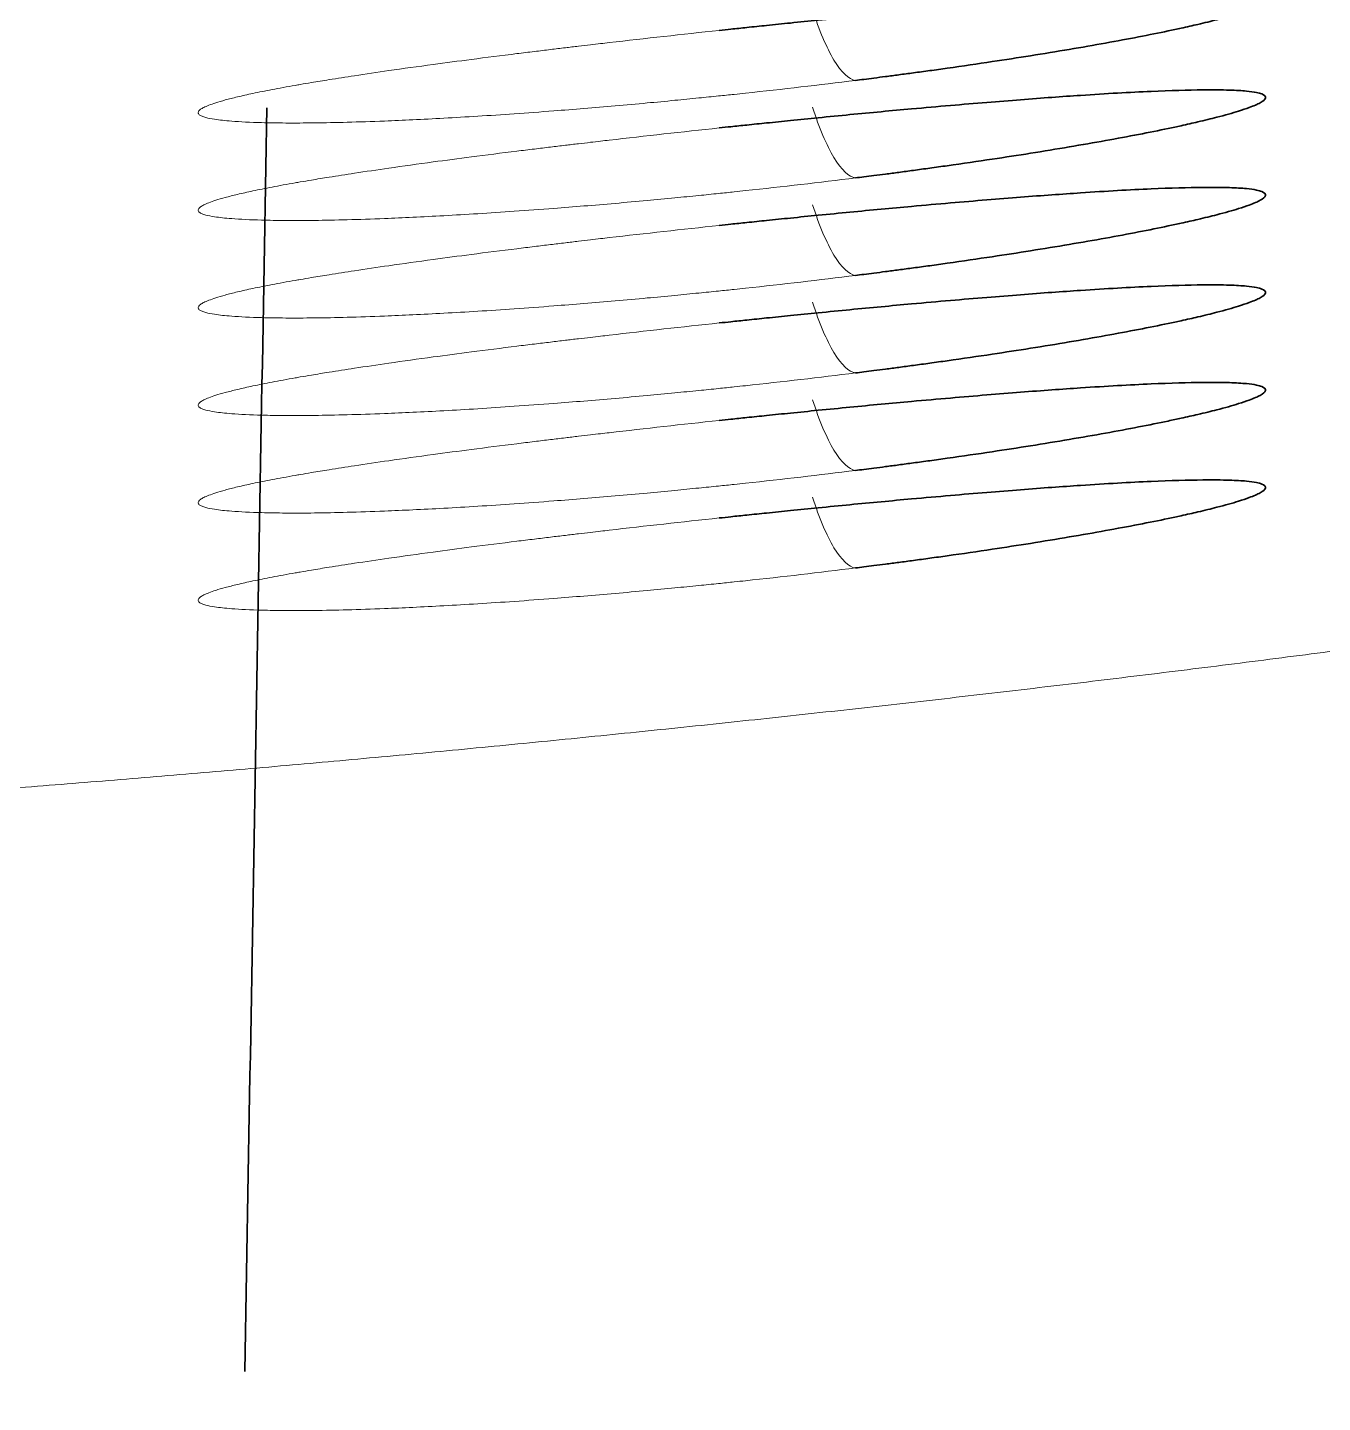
# Model space of a CAD drawing. Header units: inches. Extents: x -1096 to 3103, y -191 to 3207.
# Drawn here: x 1775.266 to 1778.306, y 3175.33 to 3178.558 of the extents above; entities that cross this region are included whole.
import ezdxf

# ---------------------------------------------------------------- set-up
doc = ezdxf.new("R2010")
doc.units = ezdxf.units.IN

msp = doc.modelspace()

# ---------------------------------------------------------------- linework, layer by layer
at = {"lineweight": 35}
for points in [[(1777.2097, 3178.4338), (1777.2162, 3178.4346), (1777.2306, 3178.4364), (1777.2542, 3178.4394), (1777.2815, 3178.443), (1777.3126, 3178.4471), (1777.3472, 3178.4517), (1777.3853, 3178.4569), (1777.4479, 3178.4656), (1777.5279, 3178.4773), (1777.6236, 3178.492), (1777.7126, 3178.5066), (1777.7976, 3178.5215), (1777.8753, 3178.536), (1777.933, 3178.5476), (1777.9785, 3178.5573), (1778.0179, 3178.5662), (1778.0654, 3178.5779), (1778.1054, 3178.5891), (1778.139, 3178.6005), (1778.1632, 3178.611), (1778.1757, 3178.6221), (1778.1689, 3178.6297), (1778.1506, 3178.6347), (1778.1272, 3178.638), (1778.0871, 3178.6404), (1778.0176, 3178.641), (1777.9058, 3178.6377), (1777.7785, 3178.6305), (1777.6706, 3178.623), (1777.5972, 3178.6175), (1777.5176, 3178.6112), (1777.4321, 3178.6039), (1777.3489, 3178.5966), (1777.27, 3178.5893), (1777.1967, 3178.5824), (1777.1255, 3178.5754), (1777.0601, 3178.5689), (1777.0043, 3178.5632), (1776.9578, 3178.5583), (1776.9206, 3178.5544), (1776.8989, 3178.5521), (1776.8897, 3178.5512)], [(1777.2097, 3178.2049), (1777.2162, 3178.2057), (1777.2306, 3178.2075), (1777.2542, 3178.2105), (1777.2815, 3178.214), (1777.3126, 3178.2181), (1777.3472, 3178.2228), (1777.3853, 3178.2279), (1777.4479, 3178.2367), (1777.5279, 3178.2483), (1777.6236, 3178.2631), (1777.7126, 3178.2777), (1777.7976, 3178.2925), (1777.8753, 3178.307), (1777.933, 3178.3187), (1777.9785, 3178.3284), (1778.0179, 3178.3373), (1778.0654, 3178.3489), (1778.1054, 3178.3602), (1778.139, 3178.3715), (1778.1632, 3178.3821), (1778.1757, 3178.3931), (1778.1689, 3178.4007), (1778.1506, 3178.4058), (1778.1272, 3178.4091), (1778.0871, 3178.4115), (1778.0176, 3178.4121), (1777.9058, 3178.4088), (1777.7785, 3178.4016), (1777.6706, 3178.3941), (1777.5972, 3178.3886), (1777.5176, 3178.3822), (1777.4321, 3178.375), (1777.3489, 3178.3677), (1777.27, 3178.3604), (1777.1967, 3178.3535), (1777.1255, 3178.3465), (1777.0601, 3178.3399), (1777.0043, 3178.3342), (1776.9578, 3178.3294), (1776.9206, 3178.3255), (1776.8989, 3178.3232), (1776.8897, 3178.3222)], [(1777.2097, 3177.9759), (1777.2162, 3177.9768), (1777.2306, 3177.9786), (1777.2542, 3177.9816), (1777.2815, 3177.9851), (1777.3126, 3177.9892), (1777.3472, 3177.9938), (1777.3853, 3177.999), (1777.4479, 3178.0077), (1777.5279, 3178.0194), (1777.6236, 3178.0342), (1777.7126, 3178.0488), (1777.7976, 3178.0636), (1777.8753, 3178.0781), (1777.933, 3178.0897), (1777.9785, 3178.0995), (1778.0179, 3178.1083), (1778.0654, 3178.12), (1778.1054, 3178.1312), (1778.139, 3178.1426), (1778.1632, 3178.1532), (1778.1757, 3178.1642), (1778.1689, 3178.1718), (1778.1506, 3178.1769), (1778.1272, 3178.1802), (1778.0871, 3178.1825), (1778.0176, 3178.1831), (1777.9058, 3178.1799), (1777.7785, 3178.1727), (1777.6706, 3178.1651), (1777.5972, 3178.1597), (1777.5176, 3178.1533), (1777.4321, 3178.1461), (1777.3489, 3178.1387), (1777.27, 3178.1315), (1777.1967, 3178.1245), (1777.1255, 3178.1176), (1777.0601, 3178.111), (1777.0043, 3178.1053), (1776.9578, 3178.1005), (1776.9206, 3178.0966), (1776.8989, 3178.0943), (1776.8897, 3178.0933)], [(1777.2097, 3177.747), (1777.2162, 3177.7478), (1777.2306, 3177.7497), (1777.2542, 3177.7526), (1777.2815, 3177.7562), (1777.3126, 3177.7603), (1777.3472, 3177.7649), (1777.3853, 3177.7701), (1777.4479, 3177.7788), (1777.5279, 3177.7905), (1777.6236, 3177.8052), (1777.7126, 3177.8198), (1777.7976, 3177.8347), (1777.8753, 3177.8492), (1777.933, 3177.8608), (1777.9785, 3177.8705), (1778.0179, 3177.8794), (1778.0654, 3177.8911), (1778.1054, 3177.9023), (1778.139, 3177.9137), (1778.1632, 3177.9242), (1778.1757, 3177.9353), (1778.1689, 3177.9429), (1778.1506, 3177.9479), (1778.1272, 3177.9512), (1778.0871, 3177.9536), (1778.0176, 3177.9542), (1777.9058, 3177.9509), (1777.7785, 3177.9437), (1777.6706, 3177.9362), (1777.5972, 3177.9307), (1777.5176, 3177.9244), (1777.4321, 3177.9172), (1777.3489, 3177.9098), (1777.27, 3177.9025), (1777.1967, 3177.8956), (1777.1255, 3177.8886), (1777.0601, 3177.8821), (1777.0043, 3177.8764), (1776.9578, 3177.8715), (1776.9206, 3177.8676), (1776.8989, 3177.8653), (1776.8897, 3177.8644)], [(1777.2097, 3177.5181), (1777.2162, 3177.5189), (1777.2306, 3177.5207), (1777.2542, 3177.5237), (1777.2815, 3177.5272), (1777.3126, 3177.5313), (1777.3472, 3177.536), (1777.3853, 3177.5412), (1777.4479, 3177.5499), (1777.5279, 3177.5615), (1777.6236, 3177.5763), (1777.7126, 3177.5909), (1777.7976, 3177.6057), (1777.8753, 3177.6202), (1777.933, 3177.6319), (1777.9785, 3177.6416), (1778.0179, 3177.6505), (1778.0654, 3177.6621), (1778.1054, 3177.6734), (1778.139, 3177.6847), (1778.1632, 3177.6953), (1778.1757, 3177.7063), (1778.1689, 3177.714), (1778.1506, 3177.719), (1778.1272, 3177.7223), (1778.0871, 3177.7247), (1778.0176, 3177.7253), (1777.9058, 3177.722), (1777.7785, 3177.7148), (1777.6706, 3177.7073), (1777.5972, 3177.7018), (1777.5176, 3177.6954), (1777.4321, 3177.6882), (1777.3489, 3177.6809), (1777.27, 3177.6736), (1777.1967, 3177.6667), (1777.1255, 3177.6597), (1777.0601, 3177.6531), (1777.0043, 3177.6474), (1776.9578, 3177.6426), (1776.9206, 3177.6387), (1776.8989, 3177.6364), (1776.8897, 3177.6354)], [(1777.2097, 3177.2891), (1777.2162, 3177.29), (1777.2306, 3177.2918), (1777.2542, 3177.2948), (1777.2815, 3177.2983), (1777.3126, 3177.3024), (1777.3472, 3177.307), (1777.3853, 3177.3122), (1777.4479, 3177.3209), (1777.5279, 3177.3326), (1777.6236, 3177.3474), (1777.7126, 3177.362), (1777.7976, 3177.3768), (1777.8753, 3177.3913), (1777.933, 3177.4029), (1777.9785, 3177.4127), (1778.0179, 3177.4216), (1778.0654, 3177.4332), (1778.1054, 3177.4444), (1778.139, 3177.4558), (1778.1632, 3177.4664), (1778.1757, 3177.4774), (1778.1689, 3177.485), (1778.1506, 3177.4901), (1778.1272, 3177.4934), (1778.0871, 3177.4957), (1778.0176, 3177.4963), (1777.9058, 3177.4931), (1777.7785, 3177.4859), (1777.6706, 3177.4784), (1777.5972, 3177.4729), (1777.5176, 3177.4665), (1777.4321, 3177.4593), (1777.3489, 3177.4519), (1777.27, 3177.4447), (1777.1967, 3177.4377), (1777.1255, 3177.4308), (1777.0601, 3177.4242), (1777.0043, 3177.4185), (1776.9578, 3177.4137), (1776.9206, 3177.4098), (1776.8989, 3177.4075), (1776.8897, 3177.4065)]]:
    msp.add_open_spline(points, degree=3, knots=[0, 0, 0, 0, 0.005516, 0.01215, 0.0199, 0.028767, 0.038748, 0.049839, 0.062036, 0.094143, 0.122701, 0.153762, 0.184779, 0.215748, 0.246673, 0.261603, 0.282411, 0.309111, 0.347406, 0.37165, 0.407578, 0.449462, 0.497236, 0.519574, 0.547992, 0.582517, 0.623199, 0.683878, 0.749073, 0.772572, 0.796908, 0.82207, 0.848049, 0.874824, 0.895222, 0.915813, 0.936602, 0.954405, 0.969645, 0.982324, 0.992443, 1, 1, 1, 1], dxfattribs=at)
at = {"lineweight": 13}
for points, knots in [([(1777.2097, 3178.4338), (1777.1943, 3178.4362), (1777.1596, 3178.468), (1777.1244, 3178.5517), (1777.1089, 3178.5999)], [0, 0, 0, 0, 0.504102, 1, 1, 1, 1]), ([(1755.4167, 3178.5534), (1755.457, 3178.5429), (1755.5376, 3178.5218), (1755.6585, 3178.4904), (1755.7795, 3178.4594), (1755.9005, 3178.4285), (1756.0215, 3178.398), (1756.1427, 3178.3677), (1756.2638, 3178.3376), (1756.385, 3178.3078), (1756.5063, 3178.2783), (1756.6276, 3178.249), (1756.749, 3178.22), (1756.8704, 3178.1912), (1756.9918, 3178.1627), (1757.1133, 3178.1345), (1757.2348, 3178.1065), (1757.3564, 3178.0787), (1757.478, 3178.0512), (1757.5997, 3178.024), (1757.7214, 3177.997), (1757.8431, 3177.9703), (1757.9649, 3177.9439), (1758.0867, 3177.9177), (1758.2086, 3177.8917), (1758.3305, 3177.866), (1758.4524, 3177.8406), (1758.5744, 3177.8154), (1758.6964, 3177.7905), (1758.8185, 3177.7659), (1758.9406, 3177.7415), (1759.0627, 3177.7173), (1759.1848, 3177.6934), (1759.307, 3177.6698), (1759.4293, 3177.6464), (1759.5515, 3177.6233), (1759.6738, 3177.6004), (1759.7961, 3177.5778), (1759.9185, 3177.5555), (1760.0409, 3177.5334), (1760.1633, 3177.5116), (1760.2858, 3177.49), (1760.4082, 3177.4687), (1760.5307, 3177.4476), (1760.6533, 3177.4268), (1760.7758, 3177.4063), (1760.8984, 3177.386), (1761.0211, 3177.3659), (1761.1437, 3177.3462), (1761.2664, 3177.3266), (1761.3891, 3177.3074), (1761.5118, 3177.2884), (1761.6345, 3177.2696), (1761.7573, 3177.2511), (1761.8801, 3177.2329), (1762.0029, 3177.2149), (1762.1257, 3177.1972), (1762.2486, 3177.1797), (1762.3715, 3177.1625), (1762.4944, 3177.1456), (1762.6173, 3177.1289), (1762.7402, 3177.1124), (1762.8632, 3177.0963), (1762.9862, 3177.0803), (1763.1092, 3177.0647), (1763.2322, 3177.0493), (1763.3552, 3177.0341), (1763.4783, 3177.0192), (1763.6013, 3177.0046), (1763.7244, 3176.9902), (1763.8475, 3176.9761), (1763.9706, 3176.9622), (1764.0937, 3176.9486), (1764.2168, 3176.9352), (1764.34, 3176.9221), (1764.4631, 3176.9093), (1764.5863, 3176.8967), (1764.7095, 3176.8844), (1764.8327, 3176.8723), (1764.9559, 3176.8605), (1765.0791, 3176.8489), (1765.2023, 3176.8376), (1765.3255, 3176.8266), (1765.4488, 3176.8158), (1765.572, 3176.8052), (1765.6952, 3176.795), (1765.8185, 3176.7849), (1765.9417, 3176.7752), (1766.065, 3176.7657), (1766.1883, 3176.7564), (1766.3116, 3176.7474), (1766.4348, 3176.7387), (1766.5581, 3176.7302), (1766.6814, 3176.7219), (1766.8047, 3176.714), (1766.928, 3176.7062), (1767.0512, 3176.6988), (1767.1745, 3176.6916), (1767.2978, 3176.6846), (1767.4211, 3176.6779), (1767.5444, 3176.6715), (1767.6677, 3176.6653), (1767.7909, 3176.6593), (1767.9142, 3176.6536), (1768.0375, 3176.6482), (1768.1607, 3176.6431), (1768.284, 3176.6381), (1768.4073, 3176.6335), (1768.5305, 3176.6291), (1768.6538, 3176.6249), (1768.777, 3176.621), (1768.9002, 3176.6174), (1769.0235, 3176.614), (1769.1467, 3176.6109), (1769.2699, 3176.608), (1769.3931, 3176.6054), (1769.5163, 3176.603), (1769.6395, 3176.6009), (1769.7626, 3176.599), (1769.8858, 3176.5974), (1770.0421, 3176.5957), (1770.2317, 3176.5941), (1770.4544, 3176.5931), (1770.6772, 3176.593), (1770.9001, 3176.5937), (1771.1229, 3176.5952), (1771.3458, 3176.5975), (1771.5687, 3176.6007), (1771.7916, 3176.6047), (1772.0146, 3176.6095), (1772.2376, 3176.6152), (1772.4605, 3176.6217), (1772.6835, 3176.629), (1772.9065, 3176.6372), (1773.1295, 3176.6462), (1773.3525, 3176.656), (1773.5755, 3176.6667), (1773.7985, 3176.6782), (1774.0214, 3176.6905), (1774.2444, 3176.7037), (1774.4673, 3176.7177), (1774.6902, 3176.7326), (1774.9132, 3176.7482), (1775.136, 3176.7647), (1775.3589, 3176.7821), (1775.5817, 3176.8003), (1775.8045, 3176.8193), (1776.0272, 3176.8391), (1776.2499, 3176.8598), (1776.4726, 3176.8813), (1776.6952, 3176.9037), (1776.9177, 3176.9269), (1777.1403, 3176.9509), (1777.3627, 3176.9758), (1777.5851, 3177.0015), (1777.8074, 3177.028), (1778.0297, 3177.0554), (1778.2519, 3177.0836), (1778.474, 3177.1126), (1778.696, 3177.1425), (1778.918, 3177.1732), (1779.1399, 3177.2048), (1779.3617, 3177.2372), (1779.5834, 3177.2704), (1779.805, 3177.3045), (1780.0266, 3177.3394), (1780.248, 3177.3751), (1780.4693, 3177.4117), (1780.6906, 3177.4491), (1780.9117, 3177.4873), (1781.1327, 3177.5264), (1781.3536, 3177.5663), (1781.5744, 3177.6071), (1781.795, 3177.6486), (1782.0156, 3177.6911), (1782.236, 3177.7343), (1782.4563, 3177.7784), (1782.6764, 3177.8233), (1782.8964, 3177.8691), (1783.1163, 3177.9156), (1783.3361, 3177.9631), (1783.5557, 3178.0113), (1783.7751, 3178.0604), (1783.9944, 3178.1103), (1784.2135, 3178.1611), (1784.4325, 3178.2126), (1784.5784, 3178.2476), (1784.6513, 3178.2652)], [0, 0, 0, 0, 0.00423, 0.00846, 0.012689, 0.016917, 0.021145, 0.025372, 0.029599, 0.033826, 0.038052, 0.042277, 0.046502, 0.050726, 0.05495, 0.059173, 0.063396, 0.067618, 0.07184, 0.076061, 0.080282, 0.084502, 0.088722, 0.092941, 0.097159, 0.101377, 0.105595, 0.109812, 0.114028, 0.118244, 0.12246, 0.126675, 0.130889, 0.135103, 0.139317, 0.14353, 0.147742, 0.151954, 0.156165, 0.160376, 0.164586, 0.168796, 0.173005, 0.177214, 0.181422, 0.18563, 0.189837, 0.194044, 0.19825, 0.202456, 0.206661, 0.210866, 0.21507, 0.219274, 0.223477, 0.227679, 0.231881, 0.236083, 0.240284, 0.244485, 0.248685, 0.252884, 0.257083, 0.261282, 0.26548, 0.269677, 0.273874, 0.278071, 0.282267, 0.286462, 0.290657, 0.294851, 0.299045, 0.303239, 0.307432, 0.311624, 0.315816, 0.320007, 0.324198, 0.328388, 0.332578, 0.336768, 0.340957, 0.345145, 0.349333, 0.35352, 0.357707, 0.361893, 0.366079, 0.370264, 0.374449, 0.378633, 0.382817, 0.387, 0.391183, 0.395365, 0.399547, 0.403728, 0.407909, 0.412089, 0.416269, 0.420448, 0.424627, 0.428805, 0.432983, 0.43716, 0.441337, 0.445513, 0.449689, 0.453864, 0.458039, 0.462213, 0.466387, 0.47056, 0.474733, 0.478905, 0.483077, 0.487248, 0.491419, 0.495589, 0.499758, 0.507299, 0.514841, 0.522385, 0.529929, 0.537475, 0.545021, 0.552569, 0.560118, 0.567668, 0.57522, 0.582772, 0.590326, 0.597881, 0.605437, 0.612994, 0.620553, 0.628112, 0.635673, 0.643235, 0.650798, 0.658362, 0.665928, 0.673495, 0.681062, 0.688632, 0.696202, 0.703773, 0.711346, 0.71892, 0.726495, 0.734071, 0.741648, 0.749227, 0.756807, 0.764388, 0.77197, 0.779553, 0.787138, 0.794724, 0.802311, 0.809899, 0.817488, 0.825079, 0.832671, 0.840264, 0.847858, 0.855454, 0.86305, 0.870648, 0.878247, 0.885848, 0.893449, 0.901052, 0.908656, 0.916261, 0.923868, 0.931476, 0.939084, 0.946695, 0.954306, 0.961919, 0.969532, 0.977147, 0.984764, 0.992381, 1, 1, 1, 1]), ([(1776.6317, 3178.5225), (1776.6249, 3178.5217), (1776.6101, 3178.52), (1776.5862, 3178.5172), (1776.5585, 3178.514), (1776.5273, 3178.5103), (1776.4925, 3178.5061), (1776.4545, 3178.5015), (1776.3917, 3178.4938), (1776.3113, 3178.4836), (1776.2105, 3178.4703), (1776.1186, 3178.4575), (1776.0381, 3178.4456), (1775.9784, 3178.4363), (1775.9368, 3178.4295), (1775.9107, 3178.4251), (1775.8788, 3178.4195), (1775.8398, 3178.4124), (1775.7951, 3178.4034), (1775.7587, 3178.3952), (1775.7299, 3178.3879), (1775.7077, 3178.3814), (1775.6912, 3178.3756), (1775.6796, 3178.3705), (1775.672, 3178.366), (1775.6678, 3178.3621), (1775.6663, 3178.3587), (1775.6669, 3178.3558), (1775.669, 3178.3534), (1775.672, 3178.3513), (1775.6769, 3178.3491), (1775.6862, 3178.346), (1775.7066, 3178.3419), (1775.7469, 3178.3375), (1775.8042, 3178.3347), (1775.8717, 3178.3336), (1775.9388, 3178.3339), (1776.0161, 3178.3354), (1776.0944, 3178.338), (1776.171, 3178.3413), (1776.2438, 3178.345), (1776.3233, 3178.3497), (1776.4094, 3178.3554), (1776.4931, 3178.3615), (1776.5723, 3178.3678), (1776.6455, 3178.374), (1776.7169, 3178.3804), (1776.7826, 3178.3867), (1776.8388, 3178.3922), (1776.8852, 3178.3969), (1776.9218, 3178.4007), (1776.9429, 3178.403), (1776.9518, 3178.4039)], [0, 0, 0, 0, 0.005677, 0.012431, 0.020264, 0.029172, 0.039157, 0.050215, 0.062343, 0.094666, 0.123243, 0.158827, 0.188477, 0.212202, 0.229972, 0.241753, 0.247536, 0.274585, 0.300234, 0.324459, 0.347244, 0.368595, 0.388537, 0.407085, 0.424248, 0.440028, 0.454426, 0.467443, 0.479082, 0.489344, 0.498229, 0.51496, 0.541471, 0.577807, 0.624039, 0.654254, 0.685303, 0.717162, 0.749801, 0.772926, 0.797012, 0.822074, 0.848133, 0.875207, 0.895532, 0.916068, 0.936809, 0.954801, 0.970119, 0.982761, 0.992723, 1, 1, 1, 1]), ([(1777.2097, 3178.2049), (1777.1943, 3178.2072), (1777.1596, 3178.239), (1777.1244, 3178.3228), (1777.1089, 3178.3709)], [0, 0, 0, 0, 0.504102, 1, 1, 1, 1]), ([(1776.6317, 3178.2936), (1776.6249, 3178.2928), (1776.6101, 3178.2911), (1776.5862, 3178.2883), (1776.5585, 3178.285), (1776.5273, 3178.2813), (1776.4925, 3178.2772), (1776.4545, 3178.2726), (1776.3917, 3178.2649), (1776.3113, 3178.2547), (1776.2105, 3178.2414), (1776.1186, 3178.2286), (1776.0381, 3178.2167), (1775.9784, 3178.2074), (1775.9368, 3178.2006), (1775.9107, 3178.1961), (1775.8788, 3178.1906), (1775.8398, 3178.1835), (1775.7951, 3178.1744), (1775.7587, 3178.1663), (1775.7299, 3178.159), (1775.7077, 3178.1524), (1775.6912, 3178.1466), (1775.6796, 3178.1415), (1775.672, 3178.1371), (1775.6678, 3178.1331), (1775.6663, 3178.1298), (1775.6669, 3178.1269), (1775.669, 3178.1245), (1775.672, 3178.1224), (1775.6769, 3178.1202), (1775.6862, 3178.1171), (1775.7066, 3178.113), (1775.7469, 3178.1086), (1775.8042, 3178.1058), (1775.8717, 3178.1047), (1775.9388, 3178.1049), (1776.0161, 3178.1064), (1776.0944, 3178.109), (1776.171, 3178.1124), (1776.2438, 3178.1161), (1776.3233, 3178.1208), (1776.4094, 3178.1265), (1776.4931, 3178.1326), (1776.5723, 3178.1389), (1776.6455, 3178.1451), (1776.7169, 3178.1515), (1776.7826, 3178.1577), (1776.8388, 3178.1632), (1776.8852, 3178.168), (1776.9218, 3178.1718), (1776.9429, 3178.174), (1776.9518, 3178.175)], [0, 0, 0, 0, 0.005677, 0.012431, 0.020264, 0.029172, 0.039157, 0.050215, 0.062343, 0.094666, 0.123243, 0.158827, 0.188477, 0.212202, 0.229972, 0.241753, 0.247536, 0.274585, 0.300234, 0.324459, 0.347244, 0.368595, 0.388537, 0.407085, 0.424248, 0.440028, 0.454426, 0.467443, 0.479082, 0.489344, 0.498229, 0.51496, 0.541471, 0.577807, 0.624039, 0.654254, 0.685303, 0.717162, 0.749801, 0.772926, 0.797012, 0.822074, 0.848133, 0.875207, 0.895532, 0.916068, 0.936809, 0.954801, 0.970119, 0.982761, 0.992723, 1, 1, 1, 1]), ([(1775.5503, 3155.1674), (1775.5637, 3155.2142), (1775.5902, 3155.3062), (1775.6293, 3155.442), (1775.6672, 3155.5732), (1775.7038, 3155.7001), (1775.7393, 3155.8226), (1775.7735, 3155.9408), (1775.8065, 3156.0548), (1775.8384, 3156.1646), (1775.869, 3156.2702), (1775.8985, 3156.3718), (1775.9268, 3156.4695), (1775.954, 3156.5631), (1775.98, 3156.6528), (1776.0048, 3156.7387), (1776.0285, 3156.8207), (1776.0511, 3156.899), (1776.0725, 3156.9735), (1776.0928, 3157.0443), (1776.112, 3157.1115), (1776.1437, 3157.2228), (1776.1882, 3157.3804), (1776.2461, 3157.5862), (1776.3043, 3157.7941), (1776.3628, 3158.004), (1776.4216, 3158.2159), (1776.4807, 3158.4297), (1776.5401, 3158.6452), (1776.5998, 3158.8624), (1776.6598, 3159.0812), (1776.7416, 3159.3802), (1776.8508, 3159.7812), (1776.9929, 3160.3038), (1777.1526, 3160.8872), (1777.3293, 3161.5255), (1777.5222, 3162.2123), (1777.7311, 3162.9412), (1777.9283, 3163.6132), (1778.1045, 3164.1997), (1778.2508, 3164.6762), (1778.387, 3165.111), (1778.5134, 3165.507), (1778.63, 3165.8666), (1778.7372, 3166.1918), (1778.835, 3166.4843), (1778.9236, 3166.7459), (1779.0032, 3166.9779), (1779.0738, 3167.1814), (1779.1355, 3167.3575), (1779.1884, 3167.5072), (1779.2325, 3167.6312), (1779.2679, 3167.73), (1779.2946, 3167.8043), (1779.332, 3167.9075), (1779.3836, 3168.0486), (1779.4529, 3168.2361), (1779.5239, 3168.426), (1779.5966, 3168.6182), (1779.6711, 3168.8125), (1779.7472, 3169.0088), (1779.825, 3169.207), (1779.9045, 3169.4068), (1779.9856, 3169.6083), (1780.1161, 3169.9283), (1780.2842, 3170.3306), (1780.4777, 3170.7798), (1780.6359, 3171.1375), (1780.7593, 3171.4109), (1780.8733, 3171.6601), (1780.9875, 3171.9066), (1781.1112, 3172.1698), (1781.2291, 3172.4169), (1781.3413, 3172.6489), (1781.4477, 3172.8664), (1781.5484, 3173.0701), (1781.7004, 3173.3744), (1781.8993, 3173.7664), (1782.1379, 3174.227), (1782.3355, 3174.6018), (1782.4984, 3174.9063), (1782.6323, 3175.1531), (1782.7622, 3175.3893), (1782.8883, 3175.6153), (1783.0105, 3175.8312), (1783.1291, 3176.0375), (1783.244, 3176.2343), (1783.3553, 3176.422), (1783.4386, 3176.5603), (1783.497, 3176.6559), (1783.5319, 3176.7127), (1783.5664, 3176.7684), (1783.6004, 3176.823), (1783.6341, 3176.8765), (1783.6673, 3176.929), (1783.7, 3176.9804), (1783.7324, 3177.0307), (1783.7643, 3177.08), (1783.7958, 3177.1283), (1783.8269, 3177.1756), (1783.8575, 3177.2219), (1783.8877, 3177.2672), (1783.9176, 3177.3115), (1783.9469, 3177.3548), (1783.9759, 3177.3972), (1784.0045, 3177.4387), (1784.0326, 3177.4792), (1784.0603, 3177.5188), (1784.0876, 3177.5574), (1784.1145, 3177.5952), (1784.1409, 3177.6321), (1784.167, 3177.668), (1784.1926, 3177.7031), (1784.2178, 3177.7373), (1784.2426, 3177.7706), (1784.267, 3177.803), (1784.291, 3177.8346), (1784.3145, 3177.8653), (1784.3376, 3177.8952), (1784.3604, 3177.9243), (1784.3827, 3177.9525), (1784.4046, 3177.9799), (1784.4261, 3178.0065), (1784.4471, 3178.0323), (1784.4678, 3178.0574), (1784.488, 3178.0816), (1784.5078, 3178.105), (1784.5272, 3178.1277), (1784.5462, 3178.1496), (1784.5648, 3178.1708), (1784.5829, 3178.1912), (1784.6007, 3178.2109), (1784.618, 3178.2298), (1784.6349, 3178.2481), (1784.6458, 3178.2596), (1784.6512, 3178.2654)], [0, 0, 0, 0, 0.003959, 0.00779, 0.011495, 0.015075, 0.018533, 0.02187, 0.025088, 0.028188, 0.031172, 0.034042, 0.036799, 0.039443, 0.041978, 0.044403, 0.046719, 0.048929, 0.051033, 0.053031, 0.054926, 0.056718, 0.062458, 0.068261, 0.074124, 0.080043, 0.086017, 0.092043, 0.098119, 0.104243, 0.110411, 0.116622, 0.129537, 0.144338, 0.160883, 0.179024, 0.198607, 0.219473, 0.241468, 0.256491, 0.270303, 0.282981, 0.294592, 0.305193, 0.314835, 0.323558, 0.331397, 0.338383, 0.344543, 0.349897, 0.354465, 0.358261, 0.361297, 0.363582, 0.365125, 0.370855, 0.376695, 0.382644, 0.388702, 0.394865, 0.401135, 0.407509, 0.413989, 0.420572, 0.427261, 0.445626, 0.461035, 0.473607, 0.483418, 0.490511, 0.500901, 0.510875, 0.520445, 0.529621, 0.53841, 0.546819, 0.554851, 0.576926, 0.598484, 0.619602, 0.633301, 0.647084, 0.660974, 0.674992, 0.689159, 0.703494, 0.718015, 0.73274, 0.747691, 0.752758, 0.757842, 0.762943, 0.76806, 0.773196, 0.778349, 0.783519, 0.788709, 0.793916, 0.799142, 0.804386, 0.809649, 0.814931, 0.820231, 0.825551, 0.830888, 0.836245, 0.84162, 0.847013, 0.852426, 0.857858, 0.86331, 0.868781, 0.874272, 0.879783, 0.885314, 0.890865, 0.896437, 0.902028, 0.90764, 0.913272, 0.918923, 0.924595, 0.930286, 0.935996, 0.941725, 0.947474, 0.95324, 0.959026, 0.964829, 0.970649, 0.976487, 0.982341, 0.988212, 0.994098, 1, 1, 1, 1]), ([(1777.2097, 3177.9759), (1777.1943, 3177.9783), (1777.1596, 3178.0101), (1777.1244, 3178.0939), (1777.1089, 3178.142)], [0, 0, 0, 0, 0.504102, 1, 1, 1, 1]), ([(1776.6317, 3178.0647), (1776.6249, 3178.0639), (1776.6101, 3178.0622), (1776.5862, 3178.0594), (1776.5585, 3178.0561), (1776.5273, 3178.0524), (1776.4925, 3178.0483), (1776.4545, 3178.0436), (1776.3917, 3178.0359), (1776.3113, 3178.0258), (1776.2105, 3178.0124), (1776.1186, 3177.9996), (1776.0381, 3177.9877), (1775.9784, 3177.9785), (1775.9368, 3177.9716), (1775.9107, 3177.9672), (1775.8788, 3177.9617), (1775.8398, 3177.9545), (1775.7951, 3177.9455), (1775.7587, 3177.9374), (1775.7299, 3177.9301), (1775.7077, 3177.9235), (1775.6912, 3177.9177), (1775.6796, 3177.9126), (1775.672, 3177.9081), (1775.6678, 3177.9042), (1775.6663, 3177.9008), (1775.6669, 3177.898), (1775.669, 3177.8955), (1775.672, 3177.8935), (1775.6769, 3177.8912), (1775.6862, 3177.8881), (1775.7066, 3177.884), (1775.7469, 3177.8796), (1775.8042, 3177.8768), (1775.8717, 3177.8758), (1775.9388, 3177.876), (1776.0161, 3177.8775), (1776.0944, 3177.8801), (1776.171, 3177.8834), (1776.2438, 3177.8872), (1776.3233, 3177.8918), (1776.4094, 3177.8975), (1776.4931, 3177.9037), (1776.5723, 3177.91), (1776.6455, 3177.9162), (1776.7169, 3177.9226), (1776.7826, 3177.9288), (1776.8388, 3177.9343), (1776.8852, 3177.939), (1776.9218, 3177.9428), (1776.9429, 3177.9451), (1776.9518, 3177.946)], [0, 0, 0, 0, 0.005677, 0.012431, 0.020264, 0.029172, 0.039157, 0.050215, 0.062343, 0.094666, 0.123243, 0.158827, 0.188477, 0.212202, 0.229972, 0.241753, 0.247536, 0.274585, 0.300234, 0.324459, 0.347244, 0.368595, 0.388537, 0.407085, 0.424248, 0.440028, 0.454426, 0.467443, 0.479082, 0.489344, 0.498229, 0.51496, 0.541471, 0.577807, 0.624039, 0.654254, 0.685303, 0.717162, 0.749801, 0.772926, 0.797012, 0.822074, 0.848133, 0.875207, 0.895532, 0.916068, 0.936809, 0.954801, 0.970119, 0.982761, 0.992723, 1, 1, 1, 1]), ([(1777.2097, 3177.747), (1777.1943, 3177.7494), (1777.1596, 3177.7812), (1777.1244, 3177.8649), (1777.1089, 3177.9131)], [0, 0, 0, 0, 0.504102, 1, 1, 1, 1]), ([(1776.6317, 3177.8357), (1776.6249, 3177.8349), (1776.6101, 3177.8332), (1776.5862, 3177.8304), (1776.5585, 3177.8272), (1776.5273, 3177.8235), (1776.4925, 3177.8193), (1776.4545, 3177.8147), (1776.3917, 3177.807), (1776.3113, 3177.7968), (1776.2105, 3177.7835), (1776.1186, 3177.7707), (1776.0381, 3177.7588), (1775.9784, 3177.7495), (1775.9368, 3177.7427), (1775.9107, 3177.7383), (1775.8788, 3177.7327), (1775.8398, 3177.7256), (1775.7951, 3177.7166), (1775.7587, 3177.7084), (1775.7299, 3177.7011), (1775.7077, 3177.6946), (1775.6912, 3177.6888), (1775.6796, 3177.6837), (1775.672, 3177.6792), (1775.6678, 3177.6753), (1775.6663, 3177.6719), (1775.6669, 3177.669), (1775.669, 3177.6666), (1775.672, 3177.6646), (1775.6769, 3177.6623), (1775.6862, 3177.6592), (1775.7066, 3177.6551), (1775.7469, 3177.6507), (1775.8042, 3177.6479), (1775.8717, 3177.6468), (1775.9388, 3177.6471), (1776.0161, 3177.6486), (1776.0944, 3177.6512), (1776.171, 3177.6545), (1776.2438, 3177.6582), (1776.3233, 3177.6629), (1776.4094, 3177.6686), (1776.4931, 3177.6747), (1776.5723, 3177.681), (1776.6455, 3177.6872), (1776.7169, 3177.6937), (1776.7826, 3177.6999), (1776.8388, 3177.7054), (1776.8852, 3177.7101), (1776.9218, 3177.7139), (1776.9429, 3177.7162), (1776.9518, 3177.7171)], [0, 0, 0, 0, 0.005677, 0.012431, 0.020264, 0.029172, 0.039157, 0.050215, 0.062343, 0.094666, 0.123243, 0.158827, 0.188477, 0.212202, 0.229972, 0.241753, 0.247536, 0.274585, 0.300234, 0.324459, 0.347244, 0.368595, 0.388537, 0.407085, 0.424248, 0.440028, 0.454426, 0.467443, 0.479082, 0.489344, 0.498229, 0.51496, 0.541471, 0.577807, 0.624039, 0.654254, 0.685303, 0.717162, 0.749801, 0.772926, 0.797012, 0.822074, 0.848133, 0.875207, 0.895532, 0.916068, 0.936809, 0.954801, 0.970119, 0.982761, 0.992723, 1, 1, 1, 1]), ([(1777.2097, 3177.5181), (1777.1943, 3177.5204), (1777.1596, 3177.5522), (1777.1244, 3177.636), (1777.1089, 3177.6842)], [0, 0, 0, 0, 0.504102, 1, 1, 1, 1]), ([(1776.6317, 3177.6068), (1776.6249, 3177.606), (1776.6101, 3177.6043), (1776.5862, 3177.6015), (1776.5585, 3177.5982), (1776.5273, 3177.5945), (1776.4925, 3177.5904), (1776.4545, 3177.5858), (1776.3917, 3177.5781), (1776.3113, 3177.5679), (1776.2105, 3177.5546), (1776.1186, 3177.5418), (1776.0381, 3177.5299), (1775.9784, 3177.5206), (1775.9368, 3177.5138), (1775.9107, 3177.5093), (1775.8788, 3177.5038), (1775.8398, 3177.4967), (1775.7951, 3177.4877), (1775.7587, 3177.4795), (1775.7299, 3177.4722), (1775.7077, 3177.4657), (1775.6912, 3177.4599), (1775.6796, 3177.4547), (1775.672, 3177.4503), (1775.6678, 3177.4464), (1775.6663, 3177.443), (1775.6669, 3177.4401), (1775.669, 3177.4377), (1775.672, 3177.4356), (1775.6769, 3177.4334), (1775.6862, 3177.4303), (1775.7066, 3177.4262), (1775.7469, 3177.4218), (1775.8042, 3177.419), (1775.8717, 3177.4179), (1775.9388, 3177.4181), (1776.0161, 3177.4196), (1776.0944, 3177.4222), (1776.171, 3177.4256), (1776.2438, 3177.4293), (1776.3233, 3177.434), (1776.4094, 3177.4397), (1776.4931, 3177.4458), (1776.5723, 3177.4521), (1776.6455, 3177.4583), (1776.7169, 3177.4647), (1776.7826, 3177.4709), (1776.8388, 3177.4765), (1776.8852, 3177.4812), (1776.9218, 3177.485), (1776.9429, 3177.4872), (1776.9518, 3177.4882)], [0, 0, 0, 0, 0.005677, 0.012431, 0.020264, 0.029172, 0.039157, 0.050215, 0.062343, 0.094666, 0.123243, 0.158827, 0.188477, 0.212202, 0.229972, 0.241753, 0.247536, 0.274585, 0.300234, 0.324459, 0.347244, 0.368595, 0.388537, 0.407085, 0.424248, 0.440028, 0.454426, 0.467443, 0.479082, 0.489344, 0.498229, 0.51496, 0.541471, 0.577807, 0.624039, 0.654254, 0.685303, 0.717162, 0.749801, 0.772926, 0.797012, 0.822074, 0.848133, 0.875207, 0.895532, 0.916068, 0.936809, 0.954801, 0.970119, 0.982761, 0.992723, 1, 1, 1, 1]), ([(1777.2097, 3177.2891), (1777.1943, 3177.2915), (1777.1596, 3177.3233), (1777.1244, 3177.4071), (1777.1089, 3177.4552)], [0, 0, 0, 0, 0.504102, 1, 1, 1, 1]), ([(1776.6317, 3177.3779), (1776.6249, 3177.3771), (1776.6101, 3177.3754), (1776.5862, 3177.3726), (1776.5585, 3177.3693), (1776.5273, 3177.3656), (1776.4925, 3177.3615), (1776.4545, 3177.3568), (1776.3917, 3177.3491), (1776.3113, 3177.339), (1776.2105, 3177.3256), (1776.1186, 3177.3128), (1776.0381, 3177.3009), (1775.9784, 3177.2917), (1775.9368, 3177.2848), (1775.9107, 3177.2804), (1775.8788, 3177.2749), (1775.8398, 3177.2677), (1775.7951, 3177.2587), (1775.7587, 3177.2506), (1775.7299, 3177.2433), (1775.7077, 3177.2367), (1775.6912, 3177.2309), (1775.6796, 3177.2258), (1775.672, 3177.2213), (1775.6678, 3177.2174), (1775.6663, 3177.2141), (1775.6669, 3177.2112), (1775.669, 3177.2087), (1775.672, 3177.2067), (1775.6769, 3177.2044), (1775.6862, 3177.2014), (1775.7066, 3177.1972), (1775.7469, 3177.1928), (1775.8042, 3177.19), (1775.8717, 3177.189), (1775.9388, 3177.1892), (1776.0161, 3177.1907), (1776.0944, 3177.1933), (1776.171, 3177.1966), (1776.2438, 3177.2004), (1776.3233, 3177.205), (1776.4094, 3177.2107), (1776.4931, 3177.2169), (1776.5723, 3177.2232), (1776.6455, 3177.2294), (1776.7169, 3177.2358), (1776.7826, 3177.242), (1776.8388, 3177.2475), (1776.8852, 3177.2522), (1776.9218, 3177.2561), (1776.9429, 3177.2583), (1776.9518, 3177.2592)], [0, 0, 0, 0, 0.005677, 0.012431, 0.020264, 0.029172, 0.039157, 0.050215, 0.062343, 0.094666, 0.123243, 0.158827, 0.188477, 0.212202, 0.229972, 0.241753, 0.247536, 0.274585, 0.300234, 0.324459, 0.347244, 0.368595, 0.388537, 0.407085, 0.424248, 0.440028, 0.454426, 0.467443, 0.479082, 0.489344, 0.498229, 0.51496, 0.541471, 0.577807, 0.624039, 0.654254, 0.685303, 0.717162, 0.749801, 0.772926, 0.797012, 0.822074, 0.848133, 0.875207, 0.895532, 0.916068, 0.936809, 0.954801, 0.970119, 0.982761, 0.992723, 1, 1, 1, 1])]:
    msp.add_open_spline(points, degree=3, knots=knots, dxfattribs=at)
for points in [[(1776.8897, 3178.5512), (1776.8029, 3178.5419), (1776.7162, 3178.5323), (1776.6317, 3178.5225)], [(1776.9518, 3178.4039), (1777.0385, 3178.4132), (1777.1252, 3178.4232), (1777.2097, 3178.4338)], [(1776.8897, 3178.3222), (1776.8029, 3178.313), (1776.7162, 3178.3033), (1776.6317, 3178.2936)], [(1776.9518, 3178.175), (1777.0385, 3178.1843), (1777.1252, 3178.1943), (1777.2097, 3178.2049)], [(1776.8897, 3178.0933), (1776.8029, 3178.084), (1776.7162, 3178.0744), (1776.6317, 3178.0647)], [(1776.9518, 3177.946), (1777.0385, 3177.9553), (1777.1252, 3177.9654), (1777.2097, 3177.9759)], [(1776.8897, 3177.8644), (1776.8029, 3177.8551), (1776.7162, 3177.8455), (1776.6317, 3177.8357)], [(1776.9518, 3177.7171), (1777.0385, 3177.7264), (1777.1252, 3177.7364), (1777.2097, 3177.747)], [(1776.8897, 3177.6354), (1776.8029, 3177.6262), (1776.7162, 3177.6165), (1776.6317, 3177.6068)], [(1776.9518, 3177.4882), (1777.0385, 3177.4975), (1777.1252, 3177.5075), (1777.2097, 3177.5181)], [(1776.8897, 3177.4065), (1776.8029, 3177.3972), (1776.7162, 3177.3876), (1776.6317, 3177.3779)], [(1776.9518, 3177.2592), (1777.0385, 3177.2685), (1777.1252, 3177.2786), (1777.2097, 3177.2891)]]:
    msp.add_open_spline(points, degree=3, dxfattribs=at)
at = {"lineweight": 35}
msp.add_open_spline([(1775.7762, 3175.4026), (1775.7934, 3176.3915), (1775.8106, 3177.3804), (1775.8277, 3178.3693)], degree=3, dxfattribs=at)

doc.saveas('drawing.dxf')
